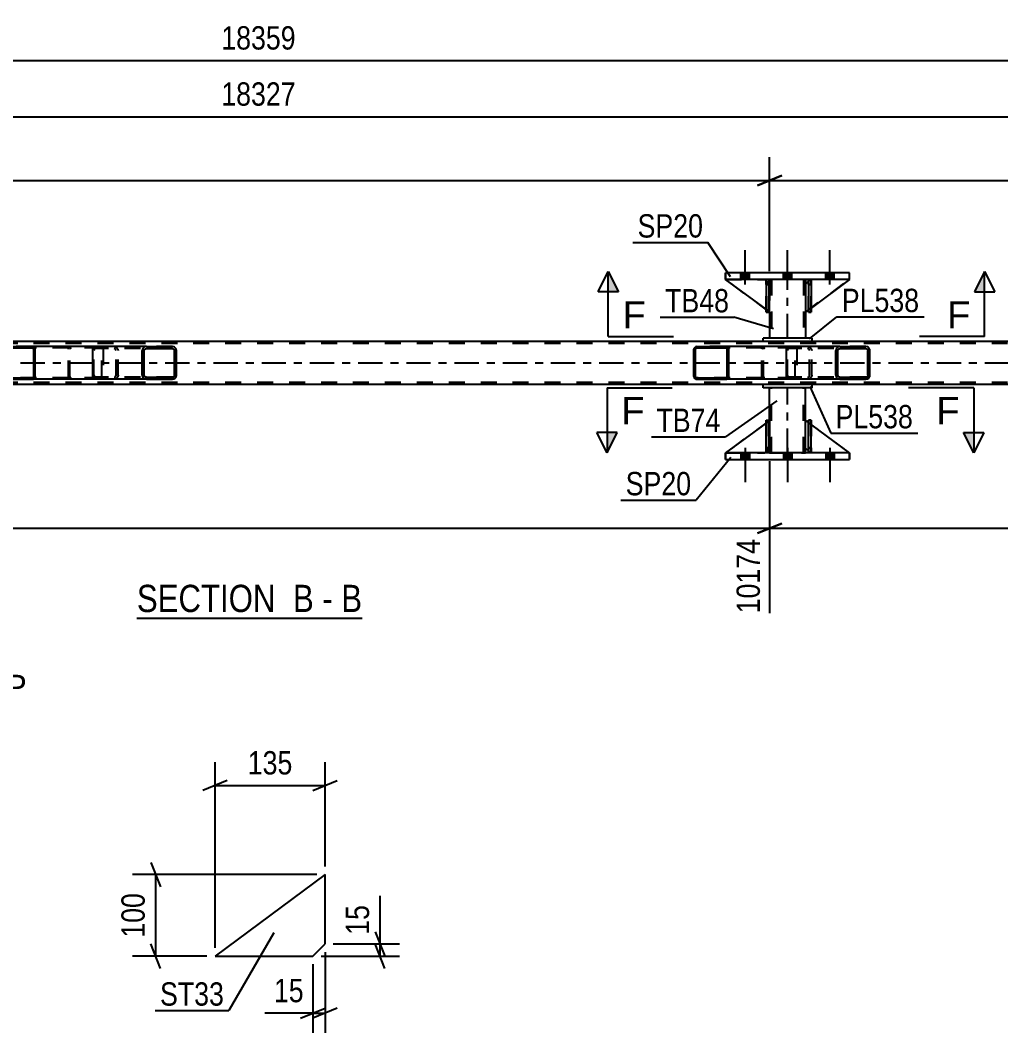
# Model space of a CAD drawing. Header units: millimetres. Extents: x 0 to 841, y 0 to 594.
# Drawn here: x 402.5 to 522.9, y 162 to 286.3 of the extents above; entities that cross this region are included whole.
import ezdxf

# ---------------------------------------------------------------- set-up
doc = ezdxf.new("R2010")
doc.units = ezdxf.units.MM
doc.linetypes.add('DXK_LINE_DOT2', pattern=[3.9198, 1.9599, -1.9599])
doc.linetypes.add('DXK_LINE_DOT3', pattern=[5.9187, 2.979, -0.9799, 0.9799, -0.9799])
doc.styles.add('Arial', font='ARIAL.TTF', dxfattribs={"height": 0.2})
doc.styles.add('Arial Narrow', font='ARIALN.TTF', dxfattribs={"height": 0.2})

# ---------------------------------------------------------------- blocks, each defined once
blk = doc.blocks.new('Unknown-814748264-12 - 2466')
at = {"color": 6, "linetype": 'Continuous'}
blk.add_line((416.86, 212.94), (444.5, 212.94), dxfattribs=at)
at = {"color": 0, "linetype": 'Continuous'}
for points in [[(434.97, 213.69), (434.97, 217.19), (416.86, 217.19), (416.86, 213.69)], [(438.57, 213.69), (438.57, 217.19), (436.02, 217.19), (436.02, 213.69)], [(440.9, 213.69), (440.9, 217.19), (439.62, 217.19), (439.62, 213.69)], [(444.5, 213.69), (444.5, 217.19), (441.95, 217.19), (441.95, 213.69)]]:
    blk.add_wipeout(points, dxfattribs=at)
at = {"color": 7, "linetype": 'Continuous', "style": 'Arial Narrow'}
for s, p in [('SECTION ', (416.86, 213.69)), ('B', (436.02, 213.69)), ('B', (441.95, 213.69)), ('-', (439.62, 213.69))]:
    blk.add_text(s, height=3.34, dxfattribs=at).set_placement(p)
blk = doc.blocks.new('Part-814748264-2548 - 2466')
at = {"color": 2, "linetype": 'Continuous'}
for p, q in [((762.85, 246.91), (100.73, 246.91)), ((493.73, 241.63), (244.33, 241.63)), ((664, 241.63), (499.73, 241.63))]:
    blk.add_line(p, q, dxfattribs=at)
at = {"color": 7, "linetype": 'DXK_LINE_DOT2'}
for p, q in [((762.85, 246.67), (100.73, 246.67)), ((762.85, 241.87), (100.73, 241.87)), ((499.73, 241.63), (493.73, 241.63))]:
    blk.add_line(p, q, dxfattribs=at)
at = {"color": 7, "linetype": 'DXK_LINE_DOT3'}
blk.add_line((100.73, 244.27), (762.85, 244.27), dxfattribs=at)
blk = doc.blocks.new('Bolt-814748264-2501 - 2466')
at = {"linetype": 'Continuous'}
for points in [[(491.01, 254.51), (492.05, 254.51), (492.05, 255.31), (491.01, 255.31)], [(491.01, 254.51), (492.05, 254.51), (492.05, 255.31), (491.01, 255.31)], [(491.01, 254.51), (492.05, 254.51), (492.05, 255.31), (491.01, 255.31)], [(496.21, 254.51), (497.25, 254.51), (497.25, 255.31), (496.21, 255.31)], [(496.21, 254.51), (497.25, 254.51), (497.25, 255.31), (496.21, 255.31)], [(501.41, 254.51), (502.45, 254.51), (502.45, 255.31), (501.41, 255.31)], [(501.41, 254.51), (502.45, 254.51), (502.45, 255.31), (501.41, 255.31)], [(501.41, 254.51), (502.45, 254.51), (502.45, 255.31), (501.41, 255.31)]]:
    blk.add_hatch(color=1, dxfattribs=at).paths.add_polyline_path(points)
at = {"color": 1, "linetype": 'Continuous'}
for p, q in [((491.53, 253.91), (491.53, 258.11)), ((491.53, 253.91), (491.53, 258.11)), ((491.53, 253.91), (491.53, 258.11)), ((496.73, 253.91), (496.73, 258.11)), ((496.73, 253.91), (496.73, 258.11)), ((501.93, 253.91), (501.93, 258.11)), ((501.93, 253.91), (501.93, 258.11)), ((501.93, 253.91), (501.93, 258.11)), ((491.01, 254.51), (491.01, 255.31)), ((491.01, 254.51), (491.01, 255.31)), ((491.01, 254.51), (491.01, 255.31)), ((492.05, 254.51), (492.05, 255.31)), ((492.05, 254.51), (492.05, 255.31)), ((492.05, 254.51), (492.05, 255.31)), ((496.21, 254.51), (496.21, 255.31)), ((496.21, 254.51), (496.21, 255.31)), ((497.25, 254.51), (497.25, 255.31)), ((497.25, 254.51), (497.25, 255.31)), ((501.41, 254.51), (501.41, 255.31)), ((501.41, 254.51), (501.41, 255.31)), ((501.41, 254.51), (501.41, 255.31)), ((502.45, 254.51), (502.45, 255.31)), ((502.45, 254.51), (502.45, 255.31)), ((502.45, 254.51), (502.45, 255.31))]:
    blk.add_line(p, q, dxfattribs=at)
blk = doc.blocks.new('Bolt-814748264-2502 - 2466')
at = {"linetype": 'Continuous'}
for points in [[(492.05, 233.23), (491.01, 233.23), (491.01, 232.43), (492.05, 232.43)], [(492.05, 233.23), (491.01, 233.23), (491.01, 232.43), (492.05, 232.43)], [(492.05, 233.23), (491.01, 233.23), (491.01, 232.43), (492.05, 232.43)], [(497.25, 233.23), (496.21, 233.23), (496.21, 232.43), (497.25, 232.43)], [(497.25, 233.23), (496.21, 233.23), (496.21, 232.43), (497.25, 232.43)], [(502.45, 233.23), (501.41, 233.23), (501.41, 232.43), (502.45, 232.43)], [(502.45, 233.23), (501.41, 233.23), (501.41, 232.43), (502.45, 232.43)], [(502.45, 233.23), (501.41, 233.23), (501.41, 232.43), (502.45, 232.43)]]:
    blk.add_hatch(color=1, dxfattribs=at).paths.add_polyline_path(points)
at = {"color": 1, "linetype": 'Continuous'}
for p, q in [((491.53, 233.83), (491.53, 229.63)), ((491.53, 233.83), (491.53, 229.63)), ((491.53, 233.83), (491.53, 229.63)), ((496.73, 233.83), (496.73, 229.63)), ((496.73, 233.83), (496.73, 229.63)), ((501.93, 233.83), (501.93, 229.63)), ((501.93, 233.83), (501.93, 229.63)), ((501.93, 233.83), (501.93, 229.63)), ((491.01, 233.23), (491.01, 232.43)), ((491.01, 233.23), (491.01, 232.43)), ((491.01, 233.23), (491.01, 232.43)), ((492.05, 233.23), (492.05, 232.43)), ((492.05, 233.23), (492.05, 232.43)), ((492.05, 233.23), (492.05, 232.43)), ((496.21, 233.23), (496.21, 232.43)), ((496.21, 233.23), (496.21, 232.43)), ((497.25, 233.23), (497.25, 232.43)), ((497.25, 233.23), (497.25, 232.43)), ((501.41, 233.23), (501.41, 232.43)), ((501.41, 233.23), (501.41, 232.43)), ((501.41, 233.23), (501.41, 232.43)), ((502.45, 233.23), (502.45, 232.43)), ((502.45, 233.23), (502.45, 232.43)), ((502.45, 233.23), (502.45, 232.43))]:
    blk.add_line(p, q, dxfattribs=at)
blk = doc.blocks.new('Part-814748264-2606 - 2466')
at = {"color": 7, "linetype": 'DXK_LINE_DOT2'}
for p, q in [((494.53, 250.52), (489.13, 254.51)), ((489.13, 254.51), (493.93, 254.51)), ((493.93, 254.51), (494.53, 253.92)), ((494.53, 253.92), (493.93, 254.51)), ((494.53, 253.92), (494.53, 250.52)), ((494.53, 253.92), (494.53, 253.92)), ((494.53, 253.92), (494.53, 250.52))]:
    blk.add_line(p, q, dxfattribs=at)
blk = doc.blocks.new('Part-814748264-2532 - 2466')
at = {"linetype": 'Continuous'}
h = blk.add_hatch(dxfattribs=at)
h.set_pattern_fill('', scale=0.7, style=0, pattern_type=0)
h.set_pattern_definition([(45, (489.4733, 246.0676), (-1.57154, 1.57154), [])])
h.paths.add_polyline_path([(489.5, 245.95), (489.47, 246.07), (489.4, 246.17), (489.29, 246.24), (489.16, 246.27), (485.58, 246.27), (485.45, 246.24), (485.34, 246.17), (485.27, 246.07), (485.24, 245.95), (485.24, 242.59), (485.27, 242.46), (485.34, 242.36), (485.45, 242.29), (485.58, 242.27), (489.16, 242.27), (489.29, 242.29), (489.4, 242.36), (489.47, 242.46), (489.5, 242.59)])
h.paths.add_polyline_path([(489.32, 242.52), (489.28, 242.47), (489.22, 242.44), (489.16, 242.43), (485.58, 242.43), (485.52, 242.44), (485.46, 242.47), (485.43, 242.52), (485.41, 242.59), (485.41, 245.95), (485.43, 246.01), (485.46, 246.06), (485.52, 246.09), (485.58, 246.11), (489.16, 246.11), (489.22, 246.09), (489.28, 246.06), (489.32, 246.01), (489.33, 245.95), (489.33, 242.59)])
at = {"color": 2, "linetype": 'Continuous'}
for p, q in [((485.58, 246.27), (485.45, 246.24)), ((485.52, 246.09), (485.58, 246.11)), ((485.58, 246.27), (489.16, 246.27)), ((485.58, 246.11), (489.16, 246.11)), ((496.86, 246.27), (489.16, 246.27)), ((489.29, 246.24), (489.16, 246.27)), ((489.16, 246.11), (489.22, 246.09)), ((485.27, 246.07), (485.24, 245.95)), ((485.24, 242.59), (485.24, 245.95)), ((485.41, 245.95), (485.43, 246.01)), ((485.41, 242.59), (485.41, 245.95)), ((485.43, 246.01), (485.46, 246.06)), ((485.46, 246.06), (485.52, 246.09)), ((489.22, 246.09), (489.28, 246.06)), ((489.28, 246.06), (489.32, 246.01)), ((489.32, 246.01), (489.33, 245.95)), ((489.33, 242.59), (489.33, 245.95)), ((489.5, 245.95), (489.47, 246.07)), ((489.5, 242.59), (489.5, 245.95)), ((485.24, 242.59), (485.27, 242.46)), ((485.43, 242.52), (485.41, 242.59)), ((485.46, 242.47), (485.43, 242.52)), ((485.52, 242.44), (485.46, 242.47)), ((485.58, 242.43), (485.52, 242.44)), ((485.58, 242.43), (489.16, 242.43)), ((489.22, 242.44), (489.16, 242.43)), ((489.28, 242.47), (489.22, 242.44)), ((489.32, 242.52), (489.28, 242.47)), ((489.33, 242.59), (489.32, 242.52)), ((489.47, 242.46), (489.5, 242.59)), ((485.45, 242.29), (485.58, 242.27)), ((485.58, 242.27), (489.16, 242.27)), ((489.16, 242.27), (489.29, 242.29)), ((496.86, 242.27), (489.16, 242.27))]:
    blk.add_line(p, q, dxfattribs=at)
at = {"color": 7, "linetype": 'DXK_LINE_DOT2'}
for p, q in [((489.16, 246.27), (485.58, 246.27)), ((497.51, 246.11), (485.58, 246.11)), ((493.8, 246.24), (493.93, 246.27)), ((493.87, 246.09), (493.93, 246.11)), ((497.51, 246.27), (496.86, 246.27)), ((497.51, 246.27), (497.64, 246.24)), ((497.57, 246.09), (497.51, 246.11)), ((493.59, 245.95), (493.62, 246.07)), ((493.59, 242.59), (493.59, 245.95)), ((493.77, 246.01), (493.76, 245.95)), ((493.76, 242.59), (493.76, 245.95)), ((493.81, 246.06), (493.77, 246.01)), ((493.81, 246.06), (493.83, 246.07)), ((493.83, 246.07), (493.87, 246.09)), ((497.63, 246.06), (497.57, 246.09)), ((497.67, 246.01), (497.63, 246.06)), ((497.68, 245.95), (497.67, 246.01)), ((497.68, 242.59), (497.68, 245.95)), ((497.82, 246.07), (497.85, 245.95)), ((497.85, 245.95), (497.85, 242.59)), ((497.51, 242.43), (485.58, 242.43)), ((493.62, 242.46), (493.59, 242.59)), ((493.76, 242.59), (493.77, 242.52)), ((493.77, 242.52), (493.81, 242.47)), ((493.81, 242.47), (493.83, 242.46)), ((493.83, 242.46), (493.87, 242.44)), ((493.87, 242.44), (493.93, 242.43)), ((497.51, 242.43), (497.57, 242.44)), ((497.57, 242.44), (497.63, 242.47)), ((497.63, 242.47), (497.67, 242.52)), ((497.67, 242.52), (497.68, 242.59)), ((497.85, 242.59), (497.82, 242.46)), ((489.16, 242.27), (485.58, 242.27)), ((493.93, 242.27), (493.8, 242.29)), ((497.51, 242.27), (496.86, 242.27)), ((497.64, 242.29), (497.51, 242.27))]:
    blk.add_line(p, q, dxfattribs=at)
at = {"color": 2, "linetype": 'Continuous'}
for centre, start, end in [((485.57, 245.93), 110.7583, 155.68), ((489.17, 245.93), 24.32, 69.2417), ((485.57, 242.6), 204.32, 249.2417), ((489.17, 242.6), 290.7583, 335.68)]:
    blk.add_arc(centre, 0.331, start, end, dxfattribs=at)
at = {"color": 7, "linetype": 'DXK_LINE_DOT2'}
for centre, start, end in [((493.92, 245.93), 110.7583, 155.6801), ((497.52, 245.93), 24.3199, 69.2417), ((493.92, 242.6), 204.3199, 249.2417), ((497.52, 242.6), 290.7583, 335.6801)]:
    blk.add_arc(centre, 0.331, start, end, dxfattribs=at)
blk = doc.blocks.new('Part-814748264-2533 - 2466')
at = {"linetype": 'Continuous'}
h = blk.add_hatch(dxfattribs=at)
h.set_pattern_fill('', scale=0.7, style=0, pattern_type=0)
h.set_pattern_definition([(45, (421.671, 245.9688), (-1.57154, 1.57154), [])])
h.paths.add_polyline_path([(421.71, 245.79), (421.67, 245.97), (421.56, 246.12), (421.4, 246.23), (421.21, 246.27), (418.02, 246.27), (417.83, 246.23), (417.67, 246.12), (417.56, 245.97), (417.52, 245.79), (417.52, 242.75), (417.56, 242.56), (417.67, 242.41), (417.83, 242.3), (418.02, 242.27), (421.21, 242.27), (421.4, 242.3), (421.56, 242.41), (421.67, 242.56), (421.71, 242.75)])
h.paths.add_polyline_path([(421.44, 242.65), (421.38, 242.58), (421.3, 242.52), (421.21, 242.51), (418.02, 242.51), (417.93, 242.52), (417.84, 242.58), (417.79, 242.65), (417.77, 242.75), (417.77, 245.79), (417.79, 245.88), (417.84, 245.95), (417.93, 246.01), (418.02, 246.03), (421.21, 246.03), (421.3, 246.01), (421.38, 245.95), (421.44, 245.88), (421.46, 245.79), (421.46, 242.75)])
at = {"color": 2, "linetype": 'Continuous'}
for p, q in [((411.47, 245.97), (411.53, 246.12)), ((411.53, 246.12), (411.62, 246.23)), ((411.62, 246.23), (411.72, 246.27)), ((418.02, 246.27), (411.72, 246.27)), ((418.02, 246.27), (417.83, 246.23)), ((418.02, 246.27), (421.21, 246.27)), ((421.4, 246.23), (421.21, 246.27)), ((411.45, 245.79), (411.47, 245.97)), ((411.45, 242.75), (411.45, 245.79)), ((417.56, 245.97), (417.52, 245.79)), ((417.52, 242.75), (417.52, 245.79)), ((417.77, 245.79), (417.79, 245.88)), ((417.77, 242.75), (417.77, 245.79)), ((417.79, 245.88), (417.84, 245.95)), ((417.84, 245.95), (417.93, 246.01)), ((417.93, 246.01), (418.02, 246.03)), ((418.02, 246.03), (421.21, 246.03)), ((421.21, 246.03), (421.3, 246.01)), ((421.3, 246.01), (421.38, 245.95)), ((421.38, 245.95), (421.44, 245.88)), ((421.44, 245.88), (421.46, 245.79)), ((421.46, 242.75), (421.46, 245.79)), ((421.71, 245.79), (421.67, 245.97)), ((421.71, 242.75), (421.71, 245.79)), ((411.47, 242.56), (411.45, 242.75)), ((411.53, 242.41), (411.47, 242.56)), ((411.62, 242.3), (411.53, 242.41)), ((417.52, 242.75), (417.56, 242.56)), ((417.79, 242.65), (417.77, 242.75)), ((417.84, 242.58), (417.79, 242.65)), ((417.93, 242.52), (417.84, 242.58)), ((418.02, 242.51), (417.93, 242.52)), ((418.02, 242.51), (421.21, 242.51)), ((421.3, 242.52), (421.21, 242.51)), ((421.38, 242.58), (421.3, 242.52)), ((421.44, 242.65), (421.38, 242.58)), ((421.46, 242.75), (421.44, 242.65)), ((421.67, 242.56), (421.71, 242.75)), ((411.72, 242.27), (411.62, 242.3)), ((418.02, 242.27), (411.72, 242.27)), ((417.83, 242.3), (418.02, 242.27)), ((418.02, 242.27), (421.21, 242.27)), ((421.21, 242.27), (421.4, 242.3))]:
    blk.add_line(p, q, dxfattribs=at)
at = {"color": 7, "linetype": 'DXK_LINE_DOT2'}
for p, q in [((412.71, 246.03), (412.71, 246.27)), ((414.06, 246.27), (414.25, 246.23)), ((421.21, 246.27), (418.02, 246.27)), ((411.6, 245.88), (411.59, 245.79)), ((411.59, 242.75), (411.59, 245.79)), ((411.63, 245.95), (411.6, 245.88)), ((411.67, 246.01), (411.63, 245.95)), ((411.72, 246.03), (411.67, 246.01)), ((421.21, 246.03), (411.72, 246.03)), ((414.15, 246.01), (414.06, 246.03)), ((414.23, 245.95), (414.15, 246.01)), ((414.29, 245.88), (414.23, 245.95)), ((414.31, 245.79), (414.29, 245.88)), ((414.31, 242.75), (414.31, 245.79)), ((414.52, 245.97), (414.56, 245.79)), ((414.56, 242.75), (414.56, 245.79)), ((411.59, 242.75), (411.6, 242.65)), ((411.6, 242.65), (411.63, 242.58)), ((411.63, 242.58), (411.67, 242.52)), ((411.67, 242.52), (411.72, 242.51)), ((421.21, 242.51), (411.72, 242.51)), ((412.71, 242.27), (412.71, 242.51)), ((414.06, 242.51), (414.15, 242.52)), ((414.15, 242.52), (414.23, 242.58)), ((414.23, 242.58), (414.29, 242.65)), ((414.29, 242.65), (414.31, 242.75)), ((414.56, 242.75), (414.52, 242.56)), ((414.25, 242.3), (414.06, 242.27)), ((421.21, 242.27), (418.02, 242.27))]:
    blk.add_line(p, q, dxfattribs=at)
for centre, start, end in [((414.07, 245.77), 23.8494, 68.8059), ((414.07, 242.76), 291.1941, 336.1506)]:
    blk.add_arc(centre, 0.492, start, end, dxfattribs=at)
at = {"color": 2, "linetype": 'Continuous'}
for centre, start, end in [((418.01, 245.77), 111.1941, 156.1506), ((421.22, 245.77), 23.8494, 68.8059), ((418.01, 242.76), 203.8494, 248.8059), ((421.22, 242.76), 291.1941, 336.1506)]:
    blk.add_arc(centre, 0.492, start, end, dxfattribs=at)
blk = doc.blocks.new('Part-814748264-2603 - 2466')
at = {"color": 7, "linetype": 'DXK_LINE_DOT2'}
for p, q in [((494.09, 253.91), (494.09, 254.51)), ((494.09, 254.51), (494.09, 254.51)), ((494.09, 254.51), (494.09, 250.51)), ((494.41, 254.51), (494.09, 254.51)), ((494.09, 250.51), (494.09, 253.91)), ((494.09, 253.91), (494.41, 253.91)), ((494.41, 253.91), (494.41, 254.51)), ((494.41, 250.51), (494.41, 254.51)), ((494.41, 253.91), (494.41, 250.51)), ((494.09, 250.51), (494.41, 250.51))]:
    blk.add_line(p, q, dxfattribs=at)
blk = doc.blocks.new('Part-814748264-2605 - 2466')
at = {"color": 2, "linetype": 'Continuous'}
for p, q in [((494.41, 254.51), (494.09, 254.51)), ((494.09, 254.51), (494.09, 250.51)), ((494.41, 254.51), (494.41, 254.51)), ((494.41, 254.51), (494.41, 250.51)), ((494.41, 250.51), (494.09, 250.51))]:
    blk.add_line(p, q, dxfattribs=at)
at = {"color": 7, "linetype": 'DXK_LINE_DOT2'}
for p, q in [((494.09, 253.91), (494.09, 254.51)), ((494.41, 253.91), (494.09, 253.91)), ((494.09, 253.91), (494.09, 250.51)), ((494.41, 253.91), (494.41, 254.51)), ((494.41, 254.51), (494.41, 254.51)), ((494.41, 250.51), (494.41, 253.91))]:
    blk.add_line(p, q, dxfattribs=at)
blk = doc.blocks.new('Part-814748264-2607 - 2466')
at = {"color": 2, "linetype": 'Continuous'}
for p, q in [((494.09, 250.85), (489.13, 254.51)), ((494.09, 254.36), (493.93, 254.51)), ((494.53, 253.92), (494.41, 254.04)), ((494.53, 253.92), (494.53, 253.92)), ((494.53, 250.52), (494.53, 253.92)), ((494.41, 250.61), (494.53, 250.52)), ((494.53, 250.52), (494.53, 250.52))]:
    blk.add_line(p, q, dxfattribs=at)
at = {"color": 7, "linetype": 'DXK_LINE_DOT2'}
for p, q in [((493.93, 254.51), (489.13, 254.51)), ((493.93, 254.51), (494.53, 253.92)), ((494.41, 254.04), (494.09, 254.36)), ((494.53, 253.92), (494.53, 250.52)), ((494.41, 250.61), (494.09, 250.85))]:
    blk.add_line(p, q, dxfattribs=at)
blk = doc.blocks.new('Part-814748264-2608 - 2466')
at = {"color": 7, "linetype": 'DXK_LINE_DOT2'}
for p, q in [((499.53, 254.52), (498.93, 253.92)), ((498.93, 250.52), (504.33, 254.52)), ((498.93, 253.92), (498.93, 250.52)), ((504.33, 254.52), (499.53, 254.52))]:
    blk.add_line(p, q, dxfattribs=at)
blk = doc.blocks.new('Part-814748264-2627 - 2466')
at = {"color": 7, "linetype": 'DXK_LINE_DOT2'}
for p, q in [((499.29, 253.91), (499.29, 254.51)), ((499.29, 254.51), (499.29, 254.51)), ((499.29, 254.51), (499.29, 250.51)), ((499.61, 254.51), (499.29, 254.51)), ((499.29, 250.51), (499.29, 253.91)), ((499.29, 253.91), (499.61, 253.91)), ((499.61, 253.91), (499.61, 254.51)), ((499.61, 250.51), (499.61, 254.51)), ((499.61, 253.91), (499.61, 250.51)), ((499.29, 250.51), (499.61, 250.51))]:
    blk.add_line(p, q, dxfattribs=at)
blk = doc.blocks.new('Part-814748264-2685 - 2466')
at = {"color": 2, "linetype": 'Continuous'}
for p, q in [((499.61, 254.51), (499.29, 254.51)), ((499.29, 254.51), (499.29, 250.51)), ((499.61, 254.51), (499.61, 254.51)), ((499.61, 254.51), (499.61, 250.51)), ((499.61, 250.51), (499.29, 250.51))]:
    blk.add_line(p, q, dxfattribs=at)
at = {"color": 7, "linetype": 'DXK_LINE_DOT2'}
for p, q in [((499.29, 253.91), (499.29, 254.51)), ((499.61, 253.91), (499.29, 253.91)), ((499.29, 253.91), (499.29, 250.51)), ((499.61, 253.91), (499.61, 254.51)), ((499.61, 254.51), (499.61, 254.51)), ((499.61, 250.51), (499.61, 253.91))]:
    blk.add_line(p, q, dxfattribs=at)
blk = doc.blocks.new('Part-814748264-2690 - 2466')
at = {"color": 2, "linetype": 'Continuous'}
for p, q in [((494.53, 237.22), (494.53, 241.23)), ((498.93, 237.23), (498.93, 241.23)), ((494.53, 233.23), (494.53, 233.82)), ((498.93, 233.23), (498.93, 233.83))]:
    blk.add_line(p, q, dxfattribs=at)
at = {"color": 7, "linetype": 'DXK_LINE_DOT2'}
for p, q in [((498.93, 241.23), (494.53, 241.23)), ((494.77, 233.23), (494.77, 241.23)), ((498.69, 233.23), (498.69, 241.23)), ((494.53, 233.82), (494.53, 237.22)), ((498.93, 233.83), (498.93, 237.23)), ((494.53, 233.23), (498.93, 233.23))]:
    blk.add_line(p, q, dxfattribs=at)
at = {"color": 7, "linetype": 'DXK_LINE_DOT3'}
blk.add_line((496.73, 233.23), (496.73, 241.23), dxfattribs=at)
blk = doc.blocks.new('Part-814748264-2695 - 2466')
at = {"color": 2, "linetype": 'Continuous'}
for p, q in [((499.73, 241.63), (493.73, 241.63)), ((493.73, 241.23), (493.73, 241.63)), ((499.73, 241.23), (493.73, 241.23)), ((499.73, 241.23), (499.73, 241.63))]:
    blk.add_line(p, q, dxfattribs=at)
blk = doc.blocks.new('Part-814748264-2700 - 2466')
at = {"color": 2, "linetype": 'Continuous'}
for p, q in [((499.73, 247.31), (493.73, 247.31)), ((493.73, 246.91), (493.73, 247.31)), ((499.73, 246.91), (493.73, 246.91)), ((499.73, 246.91), (499.73, 247.31))]:
    blk.add_line(p, q, dxfattribs=at)
blk = doc.blocks.new('Part-814748264-2705 - 2466')
at = {"color": 2, "linetype": 'Continuous'}
for p, q in [((494.53, 254.51), (494.53, 253.91)), ((498.93, 254.51), (498.93, 253.91)), ((494.53, 250.51), (494.53, 247.31)), ((498.93, 250.51), (498.93, 247.31))]:
    blk.add_line(p, q, dxfattribs=at)
at = {"color": 7, "linetype": 'DXK_LINE_DOT2'}
for p, q in [((498.93, 254.51), (494.53, 254.51)), ((494.53, 253.91), (494.53, 250.51)), ((494.77, 254.51), (494.77, 247.31)), ((498.69, 254.51), (498.69, 247.31)), ((498.93, 253.91), (498.93, 250.51)), ((498.93, 247.31), (494.53, 247.31))]:
    blk.add_line(p, q, dxfattribs=at)
at = {"color": 7, "linetype": 'DXK_LINE_DOT3'}
blk.add_line((496.73, 247.31), (496.73, 254.51), dxfattribs=at)
blk = doc.blocks.new('Part-814748264-2712 - 2466')
at = {"color": 2, "linetype": 'Continuous'}
for p, q in [((499.29, 233.23), (499.29, 237.23)), ((499.29, 237.23), (499.61, 237.23)), ((499.61, 233.23), (499.61, 237.23)), ((499.29, 233.23), (499.29, 233.23)), ((499.61, 233.23), (499.29, 233.23))]:
    blk.add_line(p, q, dxfattribs=at)
at = {"color": 7, "linetype": 'DXK_LINE_DOT2'}
for p, q in [((499.29, 237.23), (499.29, 233.83)), ((499.61, 233.83), (499.61, 237.23)), ((499.29, 233.83), (499.29, 233.23)), ((499.29, 233.83), (499.61, 233.83)), ((499.61, 233.23), (499.61, 233.83)), ((499.61, 233.23), (499.61, 233.23))]:
    blk.add_line(p, q, dxfattribs=at)
blk = doc.blocks.new('Part-814748264-2714 - 2466')
at = {"color": 7, "linetype": 'DXK_LINE_DOT2'}
for p, q in [((499.61, 237.23), (499.29, 237.23)), ((499.29, 233.83), (499.29, 237.23)), ((499.29, 237.23), (499.29, 233.23)), ((499.61, 237.23), (499.61, 233.83)), ((499.61, 233.23), (499.61, 237.23)), ((499.61, 233.83), (499.29, 233.83)), ((499.29, 233.23), (499.29, 233.83)), ((499.61, 233.83), (499.61, 233.23)), ((499.61, 233.23), (499.29, 233.23)), ((499.61, 233.23), (499.61, 233.23))]:
    blk.add_line(p, q, dxfattribs=at)
blk = doc.blocks.new('Part-814748264-2716 - 2466')
at = {"linetype": 'Continuous'}
h = blk.add_hatch(dxfattribs=at)
h.set_pattern_fill('', scale=0.7, style=0, pattern_type=0)
h.set_pattern_definition([(45, (404.339, 246.0676), (-1.57154, 1.57154), [])])
h.paths.add_polyline_path([(404.37, 245.95), (404.34, 246.07), (404.27, 246.17), (404.15, 246.24), (404.02, 246.27), (400.45, 246.27), (400.32, 246.24), (400.21, 246.17), (400.13, 246.07), (400.11, 245.95), (400.11, 242.59), (400.13, 242.46), (400.21, 242.36), (400.32, 242.29), (400.45, 242.27), (404.02, 242.27), (404.15, 242.29), (404.27, 242.36), (404.34, 242.46), (404.37, 242.59)])
h.paths.add_polyline_path([(404.18, 242.52), (404.14, 242.47), (404.09, 242.44), (404.02, 242.43), (400.45, 242.43), (400.38, 242.44), (400.33, 242.47), (400.29, 242.52), (400.28, 242.59), (400.28, 245.95), (400.29, 246.01), (400.33, 246.06), (400.38, 246.09), (400.45, 246.11), (404.02, 246.11), (404.09, 246.09), (404.14, 246.06), (404.18, 246.01), (404.19, 245.95), (404.19, 242.59)])
at = {"color": 2, "linetype": 'Continuous'}
for p, q in [((400.45, 246.27), (400.32, 246.24)), ((400.38, 246.09), (400.45, 246.11)), ((400.45, 246.27), (404.02, 246.27)), ((400.45, 246.11), (404.02, 246.11)), ((411.72, 246.27), (404.02, 246.27)), ((404.15, 246.24), (404.02, 246.27)), ((404.02, 246.11), (404.09, 246.09)), ((400.13, 246.07), (400.11, 245.95)), ((400.11, 242.59), (400.11, 245.95)), ((400.28, 245.95), (400.29, 246.01)), ((400.28, 242.59), (400.28, 245.95)), ((400.29, 246.01), (400.33, 246.06)), ((400.33, 246.06), (400.38, 246.09)), ((404.09, 246.09), (404.14, 246.06)), ((404.14, 246.06), (404.18, 246.01)), ((404.18, 246.01), (404.19, 245.95)), ((404.19, 242.59), (404.19, 245.95)), ((404.37, 245.95), (404.34, 246.07)), ((404.37, 242.59), (404.37, 245.95)), ((400.11, 242.59), (400.13, 242.46)), ((400.29, 242.52), (400.28, 242.59)), ((400.33, 242.47), (400.29, 242.52)), ((400.38, 242.44), (400.33, 242.47)), ((400.45, 242.43), (400.38, 242.44)), ((400.45, 242.43), (404.02, 242.43)), ((404.09, 242.44), (404.02, 242.43)), ((404.14, 242.47), (404.09, 242.44)), ((404.18, 242.52), (404.14, 242.47)), ((404.19, 242.59), (404.18, 242.52)), ((404.34, 242.46), (404.37, 242.59)), ((400.32, 242.29), (400.45, 242.27)), ((400.45, 242.27), (404.02, 242.27)), ((404.02, 242.27), (404.15, 242.29)), ((411.72, 242.27), (404.02, 242.27))]:
    blk.add_line(p, q, dxfattribs=at)
at = {"color": 7, "linetype": 'DXK_LINE_DOT2'}
for p, q in [((404.02, 246.27), (400.45, 246.27)), ((412.37, 246.11), (400.45, 246.11)), ((408.67, 246.24), (408.8, 246.27)), ((408.73, 246.09), (408.8, 246.11)), ((412.37, 246.27), (411.72, 246.27)), ((412.37, 246.27), (412.5, 246.24)), ((412.44, 246.09), (412.37, 246.11)), ((408.46, 245.95), (408.48, 246.07)), ((408.46, 242.59), (408.46, 245.95)), ((408.64, 246.01), (408.63, 245.95)), ((408.63, 242.59), (408.63, 245.95)), ((408.68, 246.06), (408.64, 246.01)), ((408.68, 246.06), (408.69, 246.07)), ((408.69, 246.07), (408.73, 246.09)), ((412.49, 246.06), (412.44, 246.09)), ((412.53, 246.01), (412.49, 246.06)), ((412.54, 245.95), (412.53, 246.01)), ((412.54, 242.59), (412.54, 245.95)), ((412.69, 246.07), (412.71, 245.95)), ((412.71, 245.95), (412.71, 242.59)), ((412.37, 242.43), (400.45, 242.43)), ((408.48, 242.46), (408.46, 242.59)), ((408.63, 242.59), (408.64, 242.52)), ((408.64, 242.52), (408.68, 242.47)), ((408.68, 242.47), (408.69, 242.46)), ((408.69, 242.46), (408.73, 242.44)), ((408.73, 242.44), (408.8, 242.43)), ((412.37, 242.43), (412.44, 242.44)), ((412.44, 242.44), (412.49, 242.47)), ((412.49, 242.47), (412.53, 242.52)), ((412.53, 242.52), (412.54, 242.59)), ((412.71, 242.59), (412.69, 242.46)), ((404.02, 242.27), (400.45, 242.27)), ((408.8, 242.27), (408.67, 242.29)), ((412.37, 242.27), (411.72, 242.27)), ((412.5, 242.29), (412.37, 242.27))]:
    blk.add_line(p, q, dxfattribs=at)
at = {"color": 2, "linetype": 'Continuous'}
for centre, start, end in [((400.44, 245.93), 110.7583, 155.68), ((404.04, 245.93), 24.32, 69.2417), ((400.44, 242.6), 204.32, 249.2417), ((404.04, 242.6), 290.7583, 335.68)]:
    blk.add_arc(centre, 0.331, start, end, dxfattribs=at)
at = {"color": 7, "linetype": 'DXK_LINE_DOT2'}
for centre, start, end in [((408.79, 245.93), 110.7583, 155.6801), ((412.39, 245.93), 24.3199, 69.2417), ((408.79, 242.6), 204.3199, 249.2417), ((412.39, 242.6), 290.7583, 335.6801)]:
    blk.add_arc(centre, 0.331, start, end, dxfattribs=at)
blk = doc.blocks.new('Part-814748264-2731 - 2466')
at = {"color": 2, "linetype": 'Continuous'}
for p, q in [((504.33, 255.31), (489.13, 255.31)), ((489.13, 254.51), (489.13, 255.31)), ((504.33, 254.51), (504.33, 255.31)), ((504.33, 254.51), (489.13, 254.51))]:
    blk.add_line(p, q, dxfattribs=at)
at = {"color": 7, "linetype": 'DXK_LINE_DOT2'}
for p, q in [((489.13, 255.31), (489.13, 254.51)), ((504.33, 254.51), (504.33, 255.31))]:
    blk.add_line(p, q, dxfattribs=at)
blk = doc.blocks.new('Part-814748264-2736 - 2466')
at = {"color": 2, "linetype": 'Continuous'}
for p, q in [((489.13, 232.43), (489.13, 233.23)), ((504.33, 233.23), (489.13, 233.23)), ((504.33, 232.43), (504.33, 233.23)), ((489.13, 232.43), (504.33, 232.43))]:
    blk.add_line(p, q, dxfattribs=at)
at = {"color": 7, "linetype": 'DXK_LINE_DOT2'}
for p, q in [((489.13, 233.23), (489.13, 232.43)), ((504.33, 233.23), (504.33, 232.43))]:
    blk.add_line(p, q, dxfattribs=at)
blk = doc.blocks.new('Part-814748264-2737 - 2466')
at = {"color": 2, "linetype": 'Continuous'}
for p, q in [((498.93, 233.82), (498.93, 237.22)), ((499.29, 236.96), (498.93, 237.22)), ((504.33, 233.23), (499.61, 236.73)), ((499.29, 233.47), (498.93, 233.82))]:
    blk.add_line(p, q, dxfattribs=at)
at = {"color": 7, "linetype": 'DXK_LINE_DOT2'}
for p, q in [((499.61, 236.73), (499.29, 236.96)), ((499.53, 233.22), (499.29, 233.47)), ((504.33, 233.22), (499.53, 233.22)), ((504.33, 233.23), (504.33, 233.22)), ((504.33, 233.22), (504.33, 233.23))]:
    blk.add_line(p, q, dxfattribs=at)
blk = doc.blocks.new('Part-814748264-2738 - 2466')
at = {"color": 7, "linetype": 'DXK_LINE_DOT2'}
for p, q in [((498.93, 233.82), (498.93, 237.22)), ((498.93, 237.22), (504.33, 233.22)), ((499.53, 233.22), (498.93, 233.82)), ((504.33, 233.22), (499.53, 233.22))]:
    blk.add_line(p, q, dxfattribs=at)
blk = doc.blocks.new('Part-814748264-2739 - 2466')
at = {"color": 2, "linetype": 'Continuous'}
for p, q in [((494.09, 236.89), (489.13, 233.23)), ((494.53, 237.22), (494.41, 237.13)), ((494.53, 233.82), (494.53, 237.22)), ((494.53, 233.82), (494.41, 233.7)), ((494.53, 233.82), (494.53, 233.82)), ((494.09, 233.38), (493.93, 233.22))]:
    blk.add_line(p, q, dxfattribs=at)
at = {"color": 7, "linetype": 'DXK_LINE_DOT2'}
for p, q in [((494.41, 237.13), (494.09, 236.89)), ((494.53, 233.82), (494.53, 237.22)), ((494.53, 233.82), (493.93, 233.22)), ((494.41, 233.7), (494.09, 233.38)), ((489.13, 233.23), (493.93, 233.22))]:
    blk.add_line(p, q, dxfattribs=at)
blk = doc.blocks.new('Part-814748264-2742 - 2466')
at = {"linetype": 'Continuous'}
h = blk.add_hatch(dxfattribs=at)
h.set_pattern_fill('', scale=0.7, style=0, pattern_type=0)
h.set_pattern_definition([(45, (506.8052, 245.9688), (-1.57154, 1.57154), [])])
h.paths.add_polyline_path([(506.84, 245.79), (506.81, 245.97), (506.7, 246.12), (506.53, 246.23), (506.34, 246.27), (503.16, 246.27), (502.96, 246.23), (502.8, 246.12), (502.69, 245.97), (502.65, 245.79), (502.65, 242.75), (502.69, 242.56), (502.8, 242.41), (502.96, 242.3), (503.16, 242.27), (506.34, 242.27), (506.53, 242.3), (506.7, 242.41), (506.81, 242.56), (506.84, 242.75)])
h.paths.add_polyline_path([(506.57, 242.65), (506.52, 242.58), (506.44, 242.52), (506.34, 242.51), (503.16, 242.51), (503.06, 242.52), (502.98, 242.58), (502.92, 242.65), (502.91, 242.75), (502.91, 245.79), (502.92, 245.88), (502.98, 245.95), (503.06, 246.01), (503.16, 246.03), (506.34, 246.03), (506.44, 246.01), (506.52, 245.95), (506.57, 245.88), (506.59, 245.79), (506.59, 242.75)])
at = {"color": 2, "linetype": 'Continuous'}
for p, q in [((496.61, 245.97), (496.66, 246.12)), ((496.66, 246.12), (496.75, 246.23)), ((496.75, 246.23), (496.86, 246.27)), ((503.16, 246.27), (496.86, 246.27)), ((503.16, 246.27), (502.96, 246.23)), ((503.16, 246.27), (506.34, 246.27)), ((506.53, 246.23), (506.34, 246.27)), ((496.59, 245.79), (496.61, 245.97)), ((496.59, 242.75), (496.59, 245.79)), ((502.69, 245.97), (502.65, 245.79)), ((502.65, 242.75), (502.65, 245.79)), ((502.91, 245.79), (502.92, 245.88)), ((502.91, 242.75), (502.91, 245.79)), ((502.92, 245.88), (502.98, 245.95)), ((502.98, 245.95), (503.06, 246.01)), ((503.06, 246.01), (503.16, 246.03)), ((503.16, 246.03), (506.34, 246.03)), ((506.34, 246.03), (506.44, 246.01)), ((506.44, 246.01), (506.52, 245.95)), ((506.52, 245.95), (506.57, 245.88)), ((506.57, 245.88), (506.59, 245.79)), ((506.59, 242.75), (506.59, 245.79)), ((506.84, 245.79), (506.81, 245.97)), ((506.84, 242.75), (506.84, 245.79)), ((496.61, 242.56), (496.59, 242.75)), ((496.66, 242.41), (496.61, 242.56)), ((496.75, 242.3), (496.66, 242.41)), ((502.65, 242.75), (502.69, 242.56)), ((502.92, 242.65), (502.91, 242.75)), ((502.98, 242.58), (502.92, 242.65)), ((503.06, 242.52), (502.98, 242.58)), ((503.16, 242.51), (503.06, 242.52)), ((503.16, 242.51), (506.34, 242.51)), ((506.44, 242.52), (506.34, 242.51)), ((506.52, 242.58), (506.44, 242.52)), ((506.57, 242.65), (506.52, 242.58)), ((506.59, 242.75), (506.57, 242.65)), ((506.81, 242.56), (506.84, 242.75)), ((496.86, 242.27), (496.75, 242.3)), ((503.16, 242.27), (496.86, 242.27)), ((502.96, 242.3), (503.16, 242.27)), ((503.16, 242.27), (506.34, 242.27)), ((506.34, 242.27), (506.53, 242.3))]:
    blk.add_line(p, q, dxfattribs=at)
at = {"color": 7, "linetype": 'DXK_LINE_DOT2'}
for p, q in [((497.85, 246.03), (497.85, 246.27)), ((499.19, 246.27), (499.38, 246.23)), ((506.34, 246.27), (503.16, 246.27)), ((496.73, 245.88), (496.72, 245.79)), ((496.72, 242.75), (496.72, 245.79)), ((496.76, 245.95), (496.73, 245.88)), ((496.8, 246.01), (496.76, 245.95)), ((496.86, 246.03), (496.8, 246.01)), ((506.34, 246.03), (496.86, 246.03)), ((499.29, 246.01), (499.19, 246.03)), ((499.37, 245.95), (499.29, 246.01)), ((499.42, 245.88), (499.37, 245.95)), ((499.44, 245.79), (499.42, 245.88)), ((499.44, 242.75), (499.44, 245.79)), ((499.66, 245.97), (499.69, 245.79)), ((499.69, 242.75), (499.69, 245.79)), ((496.72, 242.75), (496.73, 242.65)), ((496.73, 242.65), (496.76, 242.58)), ((496.76, 242.58), (496.8, 242.52)), ((496.8, 242.52), (496.86, 242.51)), ((506.34, 242.51), (496.86, 242.51)), ((497.85, 242.27), (497.85, 242.51)), ((499.19, 242.51), (499.29, 242.52)), ((499.29, 242.52), (499.37, 242.58)), ((499.37, 242.58), (499.42, 242.65)), ((499.42, 242.65), (499.44, 242.75)), ((499.69, 242.75), (499.66, 242.56)), ((499.38, 242.3), (499.19, 242.27)), ((506.34, 242.27), (503.16, 242.27))]:
    blk.add_line(p, q, dxfattribs=at)
for centre, start, end in [((499.21, 245.77), 23.8494, 68.8059), ((499.21, 242.76), 291.1941, 336.1506)]:
    blk.add_arc(centre, 0.492, start, end, dxfattribs=at)
at = {"color": 2, "linetype": 'Continuous'}
for centre, start, end in [((503.14, 245.77), 111.1941, 156.1506), ((506.36, 245.77), 23.8494, 68.8059), ((503.14, 242.76), 203.8494, 248.8059), ((506.36, 242.76), 291.1941, 336.1506)]:
    blk.add_arc(centre, 0.492, start, end, dxfattribs=at)
blk = doc.blocks.new('Part-814748264-2746 - 2466')
at = {"color": 7, "linetype": 'DXK_LINE_DOT2'}
for p, q in [((494.53, 237.22), (489.13, 233.23)), ((494.53, 233.82), (494.53, 237.22)), ((494.53, 237.22), (494.53, 233.82)), ((493.93, 233.22), (494.53, 233.82)), ((494.53, 233.82), (493.93, 233.22)), ((494.53, 233.82), (494.53, 233.82)), ((489.13, 233.23), (493.93, 233.22))]:
    blk.add_line(p, q, dxfattribs=at)
blk = doc.blocks.new('Part-814748264-2747 - 2466')
at = {"color": 2, "linetype": 'Continuous'}
for p, q in [((494.09, 233.23), (494.09, 237.23)), ((494.09, 237.23), (494.41, 237.23)), ((494.41, 233.23), (494.41, 237.23)), ((494.09, 233.23), (494.09, 233.23)), ((494.41, 233.23), (494.09, 233.23))]:
    blk.add_line(p, q, dxfattribs=at)
at = {"color": 7, "linetype": 'DXK_LINE_DOT2'}
for p, q in [((494.09, 237.23), (494.09, 233.83)), ((494.41, 233.83), (494.41, 237.23)), ((494.09, 233.83), (494.09, 233.23)), ((494.09, 233.83), (494.41, 233.83)), ((494.41, 233.23), (494.41, 233.83)), ((494.41, 233.23), (494.41, 233.23))]:
    blk.add_line(p, q, dxfattribs=at)
blk = doc.blocks.new('Part-814748264-2749 - 2466')
at = {"color": 7, "linetype": 'DXK_LINE_DOT2'}
for p, q in [((494.09, 237.23), (494.41, 237.23)), ((494.09, 233.83), (494.09, 237.23)), ((494.09, 237.23), (494.09, 233.23)), ((494.41, 237.23), (494.41, 233.83)), ((494.41, 233.23), (494.41, 237.13)), ((494.41, 233.83), (494.09, 233.83)), ((494.09, 233.23), (494.09, 233.83)), ((494.41, 233.83), (494.41, 233.23)), ((494.41, 233.23), (494.09, 233.23)), ((494.41, 233.23), (494.41, 233.23))]:
    blk.add_line(p, q, dxfattribs=at)
blk = doc.blocks.new('Part-814748264-2751 - 2466')
at = {"color": 2, "linetype": 'Continuous'}
for p, q in [((499.29, 254.27), (498.93, 253.92)), ((498.93, 253.92), (498.93, 250.52)), ((504.33, 254.52), (499.61, 251.01)), ((499.29, 250.78), (498.93, 250.52))]:
    blk.add_line(p, q, dxfattribs=at)
at = {"color": 7, "linetype": 'DXK_LINE_DOT2'}
for p, q in [((499.53, 254.52), (499.29, 254.27)), ((504.33, 254.52), (499.53, 254.52)), ((499.61, 251.01), (499.29, 250.78))]:
    blk.add_line(p, q, dxfattribs=at)
blk = doc.blocks.new('Part-814748264-1734 - 1718')
at = {"color": 2, "linetype": 'Continuous'}
for p, q in [((439.96, 181.45), (426.46, 171.45)), ((439.96, 172.95), (439.96, 181.45)), ((438.46, 171.45), (439.96, 172.95)), ((426.46, 171.45), (438.46, 171.45))]:
    blk.add_line(p, q, dxfattribs=at)
blk = doc.blocks.new('StraightDimension-814748264-2802 - 2466')
at = {"color": 7, "linetype": 'Continuous'}
for p, q in [((494.53, 232.22), (494.53, 213.53)), ((239.13, 223.97), (494.53, 223.97)), ((493.03, 223.37), (496.03, 224.57))]:
    blk.add_line(p, q, dxfattribs=at)
at = {"color": 0, "linetype": 'Continuous'}
blk.add_wipeout([(493.93, 223.27), (489.73, 223.27), (489.73, 212.93), (493.93, 212.93)], dxfattribs=at)
at = {"color": 3, "linetype": 'Continuous', "style": 'Arial Narrow'}
blk.add_text('10174', height=2.863, rotation=90.0002, dxfattribs=at).set_placement((493.33, 213.53))
blk = doc.blocks.new('StraightDimension-814748264-2808 - 2466')
at = {"color": 7, "linetype": 'Continuous'}
for p, q in [((494.53, 232.22), (494.53, 213.53)), ((496.03, 224.57), (493.03, 223.37)), ((494.53, 223.97), (664.8, 223.97))]:
    blk.add_line(p, q, dxfattribs=at)
blk = doc.blocks.new('StraightDimension-814748264-2827 - 2466')
at = {"color": 7, "linetype": 'Continuous'}
for p, q in [((494.53, 255.52), (494.53, 269.51)), ((493.03, 266.06), (496.03, 267.26)), ((239.13, 266.66), (494.53, 266.66))]:
    blk.add_line(p, q, dxfattribs=at)
blk = doc.blocks.new('StraightDimension-814748264-2833 - 2466')
at = {"color": 7, "linetype": 'Continuous'}
for p, q in [((494.53, 255.52), (494.53, 269.51)), ((496.03, 267.26), (493.03, 266.06)), ((494.53, 266.66), (664.8, 266.66))]:
    blk.add_line(p, q, dxfattribs=at)
blk = doc.blocks.new('StraightDimension-814748264-2917 - 2466')
at = {"color": 7, "linetype": 'Continuous'}
blk.add_line((89.87, 281.39), (773.71, 281.39), dxfattribs=at)
at = {"color": 0}
blk.add_wipeout([(436.96, 282.14), (436.96, 286.34), (426.62, 286.34), (426.62, 282.14)], dxfattribs=at)
at = {"color": 3, "style": 'Arial Narrow'}
blk.add_text('18359', height=2.863, dxfattribs=at).set_placement((427.22, 282.74))
blk = doc.blocks.new('StraightDimension-814748264-8525 - 2466')
at = {"color": 7, "linetype": 'Continuous'}
blk.add_line((90.51, 274.5), (773.07, 274.5), dxfattribs=at)
at = {"color": 0}
blk.add_wipeout([(436.96, 275.25), (436.96, 279.45), (426.62, 279.45), (426.62, 275.25)], dxfattribs=at)
at = {"color": 3, "style": 'Arial Narrow'}
blk.add_text('18327', height=2.863, dxfattribs=at).set_placement((427.22, 275.85))
blk = doc.blocks.new('StraightDimension-814748264-1811 - 1718')
at = {"color": 7, "linetype": 'Continuous'}
for p, q in [((439.96, 171.95), (439.96, 162.04)), ((438.46, 170.45), (438.46, 162.04)), ((438.46, 164.44), (432.55, 164.44)), ((438.46, 164.44), (432.55, 164.44)), ((436.96, 163.84), (439.96, 165.04)), ((441.46, 165.04), (438.46, 163.84)), ((438.46, 164.44), (439.96, 164.44))]:
    blk.add_line(p, q, dxfattribs=at)
at = {"color": 0}
blk.add_wipeout([(437.93, 165.19), (437.93, 169.39), (433.08, 169.39), (433.08, 165.19)], dxfattribs=at)
at = {"color": 3, "style": 'Arial Narrow'}
blk.add_text('15', height=2.863, dxfattribs=at).set_placement((433.68, 165.79))
blk = doc.blocks.new('StraightDimension-814748264-1852 - 1718')
at = {"color": 7, "linetype": 'Continuous'}
for p, q in [((446.71, 172.95), (446.71, 178.86)), ((446.71, 172.95), (446.71, 178.86)), ((446.11, 174.45), (447.31, 171.45)), ((440.96, 172.95), (449.11, 172.95)), ((447.31, 169.95), (446.11, 172.95)), ((446.71, 171.45), (446.71, 172.95)), ((439.46, 171.45), (449.11, 171.45))]:
    blk.add_line(p, q, dxfattribs=at)
at = {"color": 0}
blk.add_wipeout([(445.96, 178.33), (441.76, 178.33), (441.76, 173.47), (445.96, 173.47)], dxfattribs=at)
at = {"color": 3, "style": 'Arial Narrow'}
blk.add_text('15', height=2.863, rotation=90.0002, dxfattribs=at).set_placement((445.36, 174.07))
blk = doc.blocks.new('StraightDimension-814748264-1828 - 1718')
at = {"color": 7, "linetype": 'Continuous'}
for p, q in [((426.46, 172.45), (426.46, 195.25)), ((439.96, 182.45), (439.96, 195.25)), ((427.96, 193), (424.96, 191.8)), ((438.46, 191.8), (441.46, 193)), ((426.46, 192.4), (439.96, 192.4))]:
    blk.add_line(p, q, dxfattribs=at)
at = {"color": 0}
blk.add_wipeout([(436.55, 193.15), (436.55, 197.35), (429.87, 197.35), (429.87, 193.15)], dxfattribs=at)
at = {"color": 3, "style": 'Arial Narrow'}
blk.add_text('135', height=2.863, dxfattribs=at).set_placement((430.47, 193.75))
blk = doc.blocks.new('StraightDimension-814748264-1840 - 1718')
at = {"color": 7, "linetype": 'Continuous'}
for p, q in [((418.57, 182.95), (419.77, 179.95)), ((438.96, 181.45), (416.32, 181.45)), ((419.17, 171.45), (419.17, 181.45)), ((419.77, 169.95), (418.57, 172.95)), ((425.46, 171.45), (416.32, 171.45))]:
    blk.add_line(p, q, dxfattribs=at)
at = {"color": 0}
blk.add_wipeout([(418.42, 179.79), (414.22, 179.79), (414.22, 173.11), (418.42, 173.11)], dxfattribs=at)
at = {"color": 3, "style": 'Arial Narrow'}
blk.add_text('100', height=2.863, rotation=90.0002, dxfattribs=at).set_placement((417.82, 173.71))
blk = doc.blocks.new('Mark-814748264-2686 - 2466')
at = {"color": 0}
blk.add_wipeout([(488.5, 235.79), (488.5, 238.79), (480.64, 238.79), (480.64, 235.79)], dxfattribs=at)
blk.add_wipeout([(488.5, 235.79), (488.5, 238.79), (480.64, 238.79), (480.64, 235.79)], dxfattribs=at)
at = {"color": 30, "linetype": 'Continuous'}
for p in [(495.42, 239.61), (480.04, 235.19)]:
    blk.add_line(p, (489.1, 235.19), dxfattribs=at)
at = {"color": 3, "style": 'Arial Narrow'}
blk.add_text('TB74', height=2.863, dxfattribs=at).set_placement((480.64, 235.79))
blk = doc.blocks.new('Mark-814748264-2691 - 2466')
at = {"color": 0}
blk.add_wipeout([(512.12, 236.24), (512.12, 239.24), (502.62, 239.24), (502.62, 236.24)], dxfattribs=at)
blk.add_wipeout([(512.12, 236.24), (512.12, 239.24), (502.62, 239.24), (502.62, 236.24)], dxfattribs=at)
at = {"color": 30, "linetype": 'Continuous'}
for p, q in [((499.46, 241.39), (502.02, 235.64)), ((502.02, 235.64), (512.72, 235.64))]:
    blk.add_line(p, q, dxfattribs=at)
at = {"color": 3, "style": 'Arial Narrow'}
blk.add_text('PL538', height=2.863, dxfattribs=at).set_placement((502.62, 236.24))
blk = doc.blocks.new('Mark-814748264-2696 - 2466')
at = {"color": 0}
blk.add_wipeout([(512.89, 250.51), (512.89, 253.51), (503.39, 253.51), (503.39, 250.51)], dxfattribs=at)
blk.add_wipeout([(512.89, 250.51), (512.89, 253.51), (503.39, 253.51), (503.39, 250.51)], dxfattribs=at)
at = {"color": 30, "linetype": 'Continuous'}
for p, q in [((499.42, 247.22), (502.79, 249.91)), ((502.79, 249.91), (513.49, 249.91))]:
    blk.add_line(p, q, dxfattribs=at)
at = {"color": 3, "style": 'Arial Narrow'}
blk.add_text('PL538', height=2.863, dxfattribs=at).set_placement((503.39, 250.51))
blk = doc.blocks.new('Mark-814748264-2701 - 2466')
at = {"color": 0}
blk.add_wipeout([(489.55, 250.48), (489.55, 253.48), (481.7, 253.48), (481.7, 250.48)], dxfattribs=at)
blk.add_wipeout([(489.55, 250.48), (489.55, 253.48), (481.7, 253.48), (481.7, 250.48)], dxfattribs=at)
at = {"color": 30, "linetype": 'Continuous'}
for p in [(481.1, 249.88), (494.99, 248.44)]:
    blk.add_line(p, (490.15, 249.88), dxfattribs=at)
at = {"color": 3, "style": 'Arial Narrow'}
blk.add_text('TB48', height=2.863, dxfattribs=at).set_placement((481.7, 250.48))
blk = doc.blocks.new('Mark-814748264-2727 - 2466')
at = {"color": 0}
blk.add_wipeout([(486.36, 259.66), (486.36, 262.66), (478.32, 262.66), (478.32, 259.66)], dxfattribs=at)
blk.add_wipeout([(486.36, 259.66), (486.36, 262.66), (478.32, 262.66), (478.32, 259.66)], dxfattribs=at)
at = {"color": 30, "linetype": 'Continuous'}
for p in [(477.72, 259.06), (489.71, 254.85)]:
    blk.add_line(p, (486.96, 259.06), dxfattribs=at)
at = {"color": 3, "style": 'Arial Narrow'}
blk.add_text('SP20', height=2.863, dxfattribs=at).set_placement((478.32, 259.66))
blk = doc.blocks.new('Mark-814748264-2732 - 2466')
at = {"color": 0}
blk.add_wipeout([(484.9, 228.02), (484.9, 231.02), (476.86, 231.02), (476.86, 228.02)], dxfattribs=at)
blk.add_wipeout([(484.9, 228.02), (484.9, 231.02), (476.86, 231.02), (476.86, 228.02)], dxfattribs=at)
at = {"color": 30, "linetype": 'Continuous'}
for p in [(489.77, 232.67), (476.26, 227.42)]:
    blk.add_line(p, (485.5, 227.42), dxfattribs=at)
at = {"color": 3, "style": 'Arial Narrow'}
blk.add_text('SP20', height=2.863, dxfattribs=at).set_placement((476.86, 228.02))
blk = doc.blocks.new('SectionMark-814748264-2965 - 2466')
at = {"linetype": 'Continuous'}
for points in [[(474.58, 235.73), (475.83, 235.73), (474.58, 233.23)], [(518.33, 235.73), (519.58, 235.73), (519.58, 233.23)]]:
    blk.add_hatch(color=6, dxfattribs=at).paths.add_polyline_path(points)
at = {"color": 6, "linetype": 'Continuous'}
for p, q in [((474.58, 241.23), (482.58, 241.23)), ((474.58, 241.23), (474.58, 233.23)), ((519.58, 241.23), (511.58, 241.23)), ((519.58, 241.23), (519.58, 233.23)), ((474.58, 233.23), (473.33, 235.73)), ((475.83, 235.73), (473.33, 235.73)), ((474.58, 233.23), (475.83, 235.73)), ((518.33, 235.73), (520.83, 235.73)), ((519.58, 233.23), (518.33, 235.73)), ((520.83, 235.73), (519.58, 233.23))]:
    blk.add_line(p, q, dxfattribs=at)
at = {"color": 0, "linetype": 'Continuous'}
for points in [[(479.18, 236.73), (479.18, 240.23), (476.33, 240.23), (476.33, 236.73)], [(517.83, 236.73), (517.83, 240.23), (514.98, 240.23), (514.98, 236.73)]]:
    blk.add_wipeout(points, dxfattribs=at)
at = {"color": 3, "linetype": 'Continuous', "style": 'Arial'}
for p in [(476.33, 236.73), (514.98, 236.73)]:
    blk.add_text('F', height=3.34, dxfattribs=at).set_placement(p)
blk = doc.blocks.new('SectionMark-814748264-2967 - 2466')
at = {"linetype": 'Continuous'}
for points in [[(475.97, 253), (474.72, 253), (474.72, 255.5)], [(520.92, 253), (519.67, 253), (520.92, 255.5)]]:
    blk.add_hatch(color=6, dxfattribs=at).paths.add_polyline_path(points)
at = {"color": 6, "linetype": 'Continuous'}
for p, q in [((473.47, 253), (474.72, 255.5)), ((474.72, 247.5), (474.72, 255.5)), ((474.72, 255.5), (475.97, 253)), ((520.92, 255.5), (519.67, 253)), ((520.92, 247.5), (520.92, 255.5)), ((520.92, 255.5), (522.17, 253)), ((475.97, 253), (473.47, 253)), ((519.67, 253), (522.17, 253)), ((474.72, 247.5), (482.72, 247.5)), ((520.92, 247.5), (512.92, 247.5))]:
    blk.add_line(p, q, dxfattribs=at)
at = {"color": 0, "linetype": 'Continuous'}
for points in [[(479.32, 248.5), (479.32, 252), (476.47, 252), (476.47, 248.5)], [(519.17, 248.5), (519.17, 252), (516.32, 252), (516.32, 248.5)]]:
    blk.add_wipeout(points, dxfattribs=at)
at = {"color": 3, "linetype": 'Continuous', "style": 'Arial'}
for p in [(476.47, 248.5), (516.32, 248.5)]:
    blk.add_text('F', height=3.34, dxfattribs=at).set_placement(p)
blk = doc.blocks.new('WeldMark-814748264-6031 - 5755')
at = {"linetype": 'Continuous'}
for points in [[(367.92, 190.45), (365.14, 189.1), (366.96, 191.6)], [(376.35, 190.74), (374.22, 188.5), (375.04, 191.48)]]:
    blk.add_hatch(color=30, dxfattribs=at).paths.add_polyline_path(points)
at = {"color": 30, "linetype": 'Continuous'}
for p, q in [((365.14, 189.1), (382.97, 204.02)), ((374.22, 188.5), (382.97, 204.02)), ((382.97, 204.02), (391.97, 204.02))]:
    blk.add_line(p, q, dxfattribs=at)
at = {"color": 3, "linetype": 'Continuous'}
for q in [(390.69, 199.74), (387.26, 199.74)]:
    blk.add_line((387.26, 204.02), q, dxfattribs=at)
for start, end in [(90, 270), (270, 90)]:
    blk.add_arc((382.97, 204.02), 1.5, start, end, dxfattribs=at)
at = {"color": 0, "linetype": 'Continuous'}
blk.add_wipeout([(403.35, 203.12), (403.35, 206.12), (395.57, 206.12), (395.57, 203.12)], dxfattribs=at)
blk.add_wipeout([(403.35, 203.12), (403.35, 206.12), (395.57, 206.12), (395.57, 203.12)], dxfattribs=at)
at = {"color": 3, "linetype": 'Continuous'}
for q in [(396.26, 208.31), (396.26, 199.74)]:
    blk.add_line((391.97, 204.02), q, dxfattribs=at)
at = {"color": 3, "linetype": 'Continuous', "style": 'Arial'}
blk.add_text('TYP', height=2.865, dxfattribs=at).set_placement((395.57, 203.12))
blk = doc.blocks.new('Mark-814748264-1730 - 1718')
at = {"color": 0}
blk.add_wipeout([(427.56, 165.37), (427.56, 168.37), (419.7, 168.37), (419.7, 165.37)], dxfattribs=at)
blk.add_wipeout([(427.56, 165.37), (427.56, 168.37), (419.7, 168.37), (419.7, 165.37)], dxfattribs=at)
at = {"color": 30, "linetype": 'Continuous'}
for p in [(433.66, 174.32), (419.1, 164.77)]:
    blk.add_line(p, (428.16, 164.77), dxfattribs=at)
at = {"color": 3, "style": 'Arial Narrow'}
blk.add_text('ST33', height=2.863, dxfattribs=at).set_placement((419.7, 165.37))

msp = doc.modelspace()

# ---------------------------------------------------------------- block references
for name in ['Bolt-814748264-2501 - 2466', 'Part-814748264-2731 - 2466', 'Part-814748264-2606 - 2466', 'Part-814748264-2607 - 2466', 'Part-814748264-2603 - 2466', 'Part-814748264-2605 - 2466', 'Part-814748264-2705 - 2466', 'Part-814748264-2608 - 2466', 'Part-814748264-2751 - 2466', 'Part-814748264-2627 - 2466', 'Part-814748264-2685 - 2466', 'Part-814748264-2548 - 2466', 'Part-814748264-2716 - 2466', 'Part-814748264-2533 - 2466', 'Part-814748264-2532 - 2466', 'Part-814748264-2700 - 2466', 'Part-814748264-2742 - 2466', 'Part-814748264-2695 - 2466', 'Part-814748264-2690 - 2466', 'Part-814748264-2739 - 2466', 'Part-814748264-2746 - 2466', 'Part-814748264-2747 - 2466', 'Part-814748264-2749 - 2466', 'Part-814748264-2737 - 2466', 'Part-814748264-2738 - 2466', 'Part-814748264-2712 - 2466', 'Part-814748264-2714 - 2466', 'Bolt-814748264-2502 - 2466', 'Part-814748264-2736 - 2466', 'Unknown-814748264-12 - 2466', 'WeldMark-814748264-6031 - 5755', 'Part-814748264-1734 - 1718']:
    msp.add_blockref(name, (0, 0))

# ---------------------------------------------------------------- next in the draw order: block references
for name in ['StraightDimension-814748264-2827 - 2466', 'Mark-814748264-2691 - 2466', 'Mark-814748264-2686 - 2466', 'StraightDimension-814748264-2802 - 2466', 'StraightDimension-814748264-1811 - 1718']:
    msp.add_blockref(name, (0, 0))

# ---------------------------------------------------------------- next in the draw order: block references
for name in ['StraightDimension-814748264-2833 - 2466', 'Mark-814748264-2732 - 2466', 'StraightDimension-814748264-2808 - 2466', 'StraightDimension-814748264-1852 - 1718']:
    msp.add_blockref(name, (0, 0))

# ---------------------------------------------------------------- next in the draw order: block references
for name in ['StraightDimension-814748264-2917 - 2466', 'SectionMark-814748264-2965 - 2466', 'StraightDimension-814748264-1828 - 1718']:
    msp.add_blockref(name, (0, 0))

# ---------------------------------------------------------------- next in the draw order: block references
for name in ['StraightDimension-814748264-8525 - 2466', 'StraightDimension-814748264-1840 - 1718']:
    msp.add_blockref(name, (0, 0))

# ---------------------------------------------------------------- next in the draw order: block references
for name in ['Mark-814748264-2727 - 2466', 'Mark-814748264-2701 - 2466', 'Mark-814748264-2696 - 2466', 'Mark-814748264-1730 - 1718']:
    msp.add_blockref(name, (0, 0))

# ---------------------------------------------------------------- next in the draw order: block references
msp.add_blockref('SectionMark-814748264-2967 - 2466', (0, 0))

doc.saveas('drawing.dxf')
